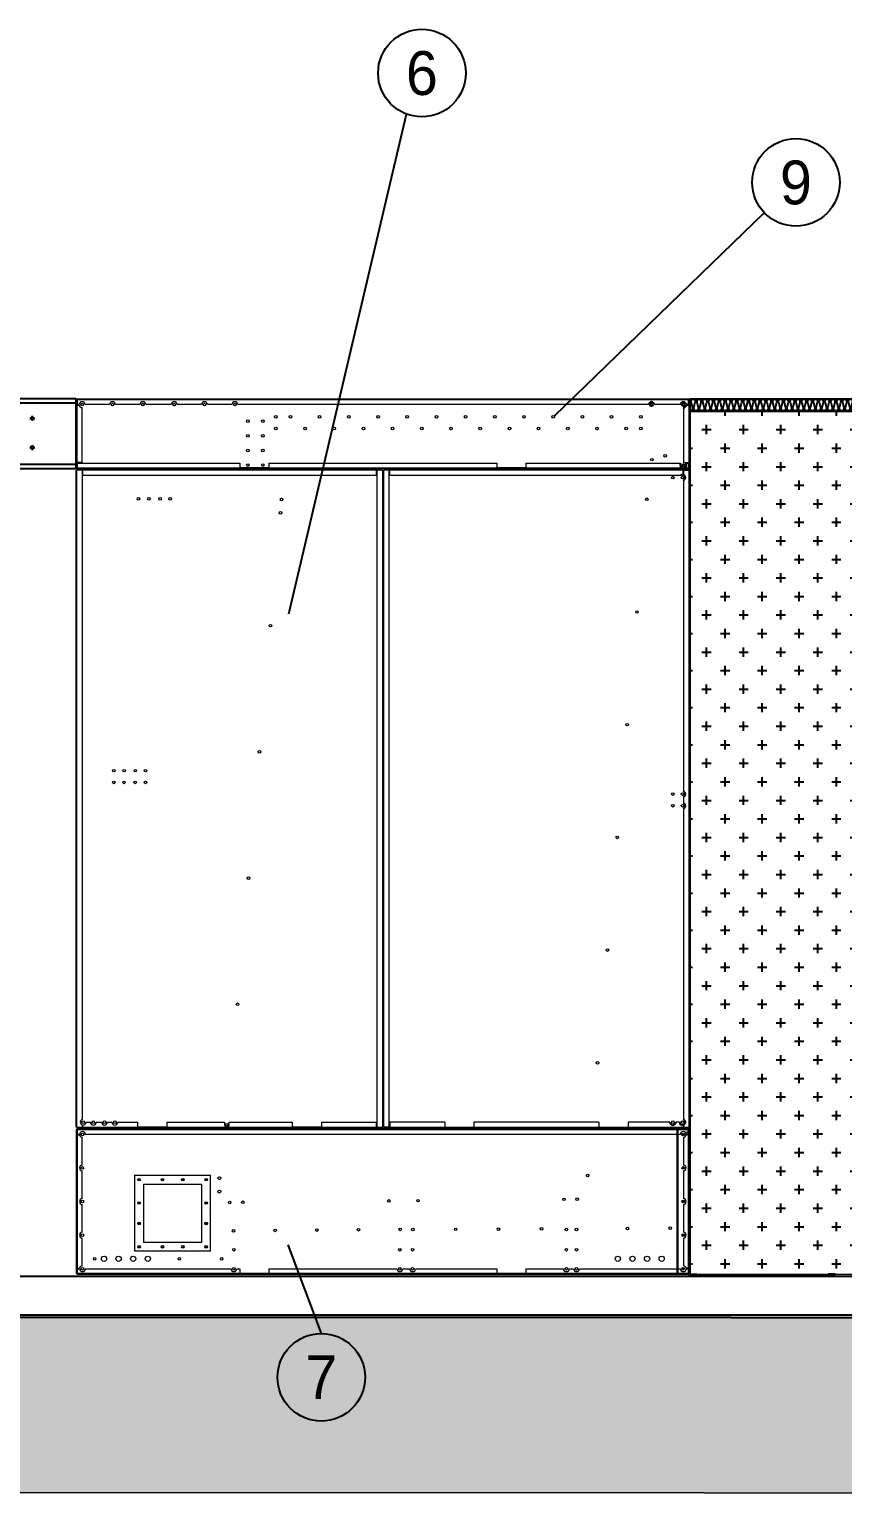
# Model space of a CAD drawing. Header units: millimetres. Extents: x 2686 to 32093, y 2268 to 23063.
# Drawn here: x 15585 to 18371, y 7578 to 12591 of the extents above; entities that cross this region are included whole.
import ezdxf
from ezdxf.enums import TextEntityAlignment as Align

# ---------------------------------------------------------------- set-up
doc = ezdxf.new("R2010")
doc.units = ezdxf.units.MM
doc.linetypes.add('CENTER', pattern=[2, 1.25, -0.25, 0.25, -0.25])
for name, color, linetype in [('center', 1, 'CENTER'), ('SMS', 220, 'Continuous'), ('냉각탑_dim', 1, 'Continuous'), ('냉각탑_text', 3, 'Continuous'), ('냉각탑_찬넬방진', 1, 'Continuous')]:
    doc.layers.add(name, color=color, linetype=linetype)
doc.styles.add('돋움', font='Dotum.ttf')

# ---------------------------------------------------------------- blocks, each defined once
blk = doc.blocks.new('sound in')
h = blk.add_hatch()
h.set_pattern_fill('CROSS', color=5, scale=10)
h.set_pattern_definition([(0, (291510.535, 361168.07), (63.5, 63.5), [31.75, -95.25]), (90, (291526.41, 361152.2), (-63.5, 63.5), [31.75, -95.25])])
h.paths.add_polyline_path([(975420.2, 350230.3), (974721.8, 350230.3), (974721.8, 347272.3), (975420.2, 347272.3)])
at = {"ltscale": 500}
h = blk.add_hatch(dxfattribs=at)
h.set_pattern_fill('ANSI37', color=251, scale=200)
h.set_pattern_definition([(45, (944046.12, 334163.924), (-17.67767, 17.67767), []), (135, (944046.12, 334163.924), (-17.67767, -17.67767), [])])
h.paths.add_polyline_path([(975445.2, 349607.8), (975445.2, 350229.6), (975423.4, 350229.6), (975423.4, 347312.3), (975445.2, 347312.3), (975445.2, 346736.8)])
for p, q in [((974720.2, 350272.3), (975420.2, 350272.3)), ((974720.2, 350270.7), (975418.6, 350270.7))]:
    blk.add_line(p, q, dxfattribs=at)
at = {"lineweight": 5}
for p, q in [((974720.2, 350272.3), (974720.2, 347272.3)), ((975448.4, 347312.3), (975420.2, 347312.3)), ((975420.2, 347272.3), (974720.2, 347272.3))]:
    blk.add_line(p, q, dxfattribs=at)
for p, q in [((974720.2, 350231.9), (975420.2, 350231.9)), ((975420.2, 350272.3), (975420.2, 347272.3)), ((975420.2, 350231.9), (975420.2, 347272.3)), ((974720.2, 350230.3), (975420.2, 350230.3))]:
    blk.add_line(p, q)
at = {"color": 251, "ltscale": 500}
for p, q in [((975420.2, 350269.3), (975420.2, 347272.3)), ((975423.4, 350269.3), (975423.4, 347312.3)), ((975445.2, 347312.3), (975445.2, 350207.8)), ((975448.4, 350207.8), (975448.4, 347312.3))]:
    blk.add_line(p, q, dxfattribs=at)
at = {"layer": 'SMS', "color": 5}
for points in [[(975199.2, 350231.9, -0.420076), (975194.4, 350242.2), (975199.4, 350260.5, 1.449198), (975184.5, 350260.5), (975189.4, 350242.2, -0.524856), (975181.9, 350231.4, -0.524856), (975174.5, 350242.2), (975179.4, 350260.5, 1.449198), (975164.5, 350260.5), (975169.5, 350242.2, -0.524856), (975162, 350231.4, -0.524856), (975154.5, 350242.2), (975159.5, 350260.5, 1.449198), (975144.6, 350260.5), (975149.5, 350242.2, -0.524856), (975142, 350231.4, -0.524856), (975134.6, 350242.2), (975139.5, 350260.5, 1.449198), (975124.6, 350260.5), (975129.6, 350242.2, -0.524856), (975122.1, 350231.4, -0.524856), (975114.6, 350242.2), (975119.6, 350260.5, 1.449198), (975104.7, 350260.5), (975109.6, 350242.2, -0.524856), (975102.1, 350231.4, -0.524856), (975094.7, 350242.2), (975099.6, 350260.5, 1.449198), (975084.7, 350260.5), (975089.7, 350242.2, -0.524856), (975082.2, 350231.4, -0.524856), (975074.7, 350242.2), (975079.7, 350260.5, 1.449198), (975064.8, 350260.5), (975069.7, 350242.2, -0.524856), (975062.2, 350231.4, -0.524856), (975054.8, 350242.2), (975059.7, 350260.5, 1.449198), (975044.8, 350260.5), (975049.8, 350242.2, -0.524856), (975042.3, 350231.4, -0.524856), (975034.8, 350242.2), (975039.8, 350260.5, 1.449198), (975024.9, 350260.5), (975029.8, 350242.2, -0.524856), (975022.3, 350231.4, -0.524856), (975014.9, 350242.2), (975019.8, 350260.5, 1.449198), (975004.9, 350260.5), (975009.9, 350242.2, -0.524856), (975002.4, 350231.4, -0.524856), (974994.9, 350242.2), (974999.9, 350260.5, 1.449198), (974985, 350260.5), (974989.9, 350242.2, -0.524856), (974982.4, 350231.4, -0.524856), (974975, 350242.2), (974979.9, 350260.5, 1.449198), (974965, 350260.5), (974970, 350242.2, -0.524856), (974962.5, 350231.4, -0.524856), (974955, 350242.2), (974960, 350260.5, 1.449198), (974945.1, 350260.5), (974950, 350242.2, -0.524856), (974942.5, 350231.4, -0.524856), (974935.1, 350242.2), (974940, 350260.5, 1.449198), (974925.1, 350260.5), (974930.1, 350242.2, -0.524856), (974922.6, 350231.4, -0.524856), (974915.1, 350242.2), (974920.1, 350260.5, 1.449198), (974905.2, 350260.5), (974910.1, 350242.2, -0.524856), (974902.6, 350231.4, -0.524856), (974895.2, 350242.2), (974900.1, 350260.5, 1.449198), (974885.2, 350260.5), (974890.2, 350242.2, -0.524856), (974882.7, 350231.4, -0.524856), (974875.2, 350242.2), (974880.2, 350260.5, 1.449198), (974865.3, 350260.5), (974870.2, 350242.2, -0.524856), (974862.7, 350231.4, -0.524856), (974855.3, 350242.2), (974860.2, 350260.5, 1.449198), (974845.3, 350260.5), (974850.3, 350242.2, -0.524856), (974842.8, 350231.4, -0.524856), (974835.3, 350242.2), (974840.3, 350260.5, 1.449198), (974825.4, 350260.5), (974830.3, 350242.2, -0.524856), (974822.8, 350231.4, -0.524856), (974815.4, 350242.2), (974820.3, 350260.5, 1.449198), (974805.4, 350260.5), (974810.4, 350242.2, -0.524856), (974802.9, 350231.4, -0.524856), (974795.4, 350242.2), (974800.4, 350260.5, 1.449198), (974785.5, 350260.5), (974790.4, 350242.2, -0.524856), (974782.9, 350231.4, -0.524856), (974775.5, 350242.2), (974780.4, 350260.5, 1.449198), (974765.5, 350260.5), (974770.5, 350242.2, -0.524856), (974763, 350231.4, -0.524856), (974755.5, 350242.2), (974760.5, 350260.5, 1.449198), (974745.6, 350260.5), (974750.5, 350242.2, -0.524856), (974743, 350231.4, -0.524856), (974735.6, 350242.2), (974740.5, 350260.5, 1.449198), (974725.6, 350260.5), (974730.6, 350242.2, -0.420076), (974725.8, 350231.9, -0.420076)], [(975418.6, 350266.6, 0.968257), (975403.9, 350260.5), (975408.9, 350242.2, -0.524856), (975401.4, 350231.4, -0.524856), (975393.9, 350242.2), (975398.9, 350260.5, 1.449198), (975384, 350260.5), (975388.9, 350242.2, -0.524856), (975381.4, 350231.4, -0.524856), (975374, 350242.2), (975378.9, 350260.5, 1.449198), (975364, 350260.5), (975369, 350242.2, -0.524856), (975361.5, 350231.4, -0.524856), (975354, 350242.2), (975359, 350260.5, 1.449198), (975344.1, 350260.5), (975349, 350242.2, -0.524856), (975341.5, 350231.4, -0.524856), (975334.1, 350242.2), (975339, 350260.5, 1.449198), (975324.1, 350260.5), (975329.1, 350242.2, -0.524856), (975321.6, 350231.4, -0.524856), (975314.1, 350242.2), (975319.1, 350260.5, 1.449198), (975304.2, 350260.5), (975309.1, 350242.2, -0.524856), (975301.6, 350231.4, -0.524856), (975294.2, 350242.2), (975299.1, 350260.5, 1.449198), (975284.2, 350260.5), (975289.2, 350242.2, -0.524856), (975281.7, 350231.4, -0.524856), (975274.2, 350242.2), (975279.2, 350260.5, 1.449198), (975264.3, 350260.5), (975269.2, 350242.2, -0.524856), (975261.7, 350231.4, -0.524856), (975254.3, 350242.2), (975259.2, 350260.5, 1.449198), (975244.3, 350260.5), (975249.3, 350242.2, -0.524856), (975241.8, 350231.4, -0.524856), (975234.3, 350242.2), (975239.3, 350260.5, 1.449198), (975224.4, 350260.5), (975229.3, 350242.2, -0.524856), (975221.8, 350231.4, -0.524856), (975214.4, 350242.2), (975219.3, 350260.5, 1.449198), (975204.4, 350260.5), (975209.4, 350242.2, -0.524856), (975201.9, 350231.4, -0.524856), (975194.4, 350242.2), (975199.4, 350260.5, 1.449198), (975184.5, 350260.5), (975189.4, 350242.2, -0.420076), (975184.6, 350231.9)]]:
    blk.add_lwpolyline(points, format="xyb", dxfattribs=at)
blk = doc.blocks.new('1')
for p, q in [((15746.2, 11325.2), (13346.2, 11325.2)), ((15746.2, 11325.2), (13346.2, 11325.2)), ((15750.2, 11310.2), (13361.2, 11310.2)), ((15746.2, 11325.2), (14448.2, 11325.2)), ((15746.2, 11325.2), (14448.2, 11325.2)), ((17846.2, 11325.2), (17846.2, 8325.2)), ((17847.8, 11323.6), (17847.8, 11284.8)), ((17847.8, 11283.2), (17847.8, 8326.8)), ((15746.2, 11085.2), (13346.2, 11085.2)), ((15746.2, 11100.2), (13361.2, 11100.2)), ((17871.2, 8326.8), (17871.2, 8325.2)), ((17871.2, 8325.2), (18321.2, 8325.2)), ((18321.2, 8326.8), (18321.2, 8325.2))]:
    blk.add_line(p, q)
at = {"color": 7, "lineweight": 35}
blk.add_line((15746.2, 11325.2), (15746.2, 11085.2), dxfattribs=at)
blk.add_line((15746.2, 11325.2), (15746.2, 11085.2), dxfattribs=at)
blk.add_line((15746.2, 11325.2), (15746.2, 11085.2), dxfattribs=at)
blk.add_line((15746.2, 11325.2), (15746.2, 11085.2), dxfattribs=at)
at = {"color": 7, "lineweight": 15}
for p, q in [((15748.2, 11321.7), (15746.2, 11321.7)), ((15746.2, 11321.7), (15746.2, 11303.2)), ((15746.2, 11303.2), (15749.7, 11303.2)), ((15746.2, 11303.2), (15746.2, 11107.2)), ((15748.2, 11299.7), (15746.2, 11299.7)), ((15748.2, 11290.7), (15746.2, 11290.7)), ((15748.2, 11303.2), (15748.2, 11321.7)), ((15749.7, 11321.7), (15748.2, 11321.7)), ((15748.2, 11107.2), (15748.2, 11303.2)), ((15749.7, 11321.7), (15749.7, 11325.2)), ((15749.7, 11325.2), (17842.7, 11325.2)), ((15749.7, 11323.2), (17842.7, 11323.2)), ((15749.7, 11321.7), (15749.7, 11305.2)), ((15756.2, 11305.2), (15749.7, 11305.2)), ((15749.7, 11303.2), (15756.4, 11303.2)), ((15766.2, 11107.2), (15766.2, 11295.2)), ((15860.2, 11305.2), (15776.2, 11305.2)), ((15839.7, 11325.2), (15839.7, 11323.2)), ((15852.7, 11325.2), (15852.7, 11323.2)), ((15964.2, 11305.2), (15880.2, 11305.2)), ((15887.2, 11325.2), (15887.2, 11323.2)), ((15905.2, 11325.2), (15905.2, 11323.2)), ((15933.2, 11325.2), (15933.2, 11323.2)), ((15951.2, 11325.2), (15951.2, 11323.2)), ((16071.2, 11305.2), (15984.2, 11305.2)), ((16175.2, 11305.2), (16091.2, 11305.2)), ((16279.2, 11305.2), (16195.2, 11305.2)), ((17706.3, 11305.2), (16299.2, 11305.2)), ((17641.2, 11325.2), (17641.2, 11323.2)), ((17659.2, 11325.2), (17659.2, 11323.2)), ((17687.2, 11325.2), (17687.2, 11323.2)), ((17705.2, 11325.2), (17705.2, 11323.2)), ((17815.3, 11305.2), (17726.2, 11305.2)), ((17739.7, 11325.2), (17739.7, 11323.2)), ((17752.7, 11325.2), (17752.7, 11323.2)), ((17826.2, 11294.2), (17826.2, 11107.2)), ((17842.7, 11305.2), (17835.2, 11305.2)), ((17835.2, 11303.2), (17842.7, 11303.2)), ((17842.7, 11321.7), (17842.7, 11325.2)), ((17842.7, 11305.2), (17842.7, 11321.7)), ((17842.7, 11321.7), (17844.2, 11321.7)), ((17846.2, 11303.2), (17842.7, 11303.2)), ((17844.2, 11321.7), (17844.2, 11303.2)), ((17846.2, 11321.7), (17844.2, 11321.7)), ((17844.2, 11303.2), (17844.2, 11107.2)), ((17846.2, 11299.7), (17844.2, 11299.7)), ((17846.2, 11290.7), (17844.2, 11290.7)), ((17846.2, 11303.2), (17846.2, 11321.7)), ((17846.2, 11107.2), (17846.2, 11303.2)), ((15748.2, 11209.7), (15746.2, 11209.7)), ((15748.2, 11200.7), (15746.2, 11200.7)), ((17846.2, 11209.7), (17844.2, 11209.7)), ((17846.2, 11200.7), (17844.2, 11200.7)), ((15748.2, 11119.7), (15746.2, 11119.7)), ((15748.2, 11110.7), (15746.2, 11110.7)), ((15746.2, 11107.2), (15749.7, 11107.2)), ((15746.2, 11107.2), (15746.2, 11088.7)), ((15746.2, 11088.7), (15748.2, 11088.7)), ((15746.2, 8830.3), (15746.2, 11080.1)), ((15749.3, 11080.1), (15746.2, 11080.1)), ((15747.8, 8830.3), (15747.8, 11080.1)), ((15748.2, 11088.7), (15748.2, 11107.2)), ((15749.7, 11088.7), (15748.2, 11088.7)), ((15767.8, 11083.2), (15749.3, 11083.2)), ((15749.3, 11083.2), (15749.3, 11081.6)), ((15749.3, 11081.6), (15767.8, 11081.6)), ((15749.3, 11080.1), (15749.3, 11081.6)), ((15766.2, 11080.1), (15749.3, 11080.1)), ((15766.2, 11107.2), (15749.7, 11107.2)), ((15749.7, 11105.2), (16306.2, 11105.2)), ((15749.7, 11105.2), (15749.7, 11088.7)), ((15749.7, 11088.7), (15749.7, 11085.2)), ((17820.9, 11087.2), (15749.7, 11087.2)), ((17842.7, 11085.2), (15749.7, 11085.2)), ((15766.2, 11080.1), (15766.2, 8856.5)), ((15766.7, 11083.2), (15766.7, 11081.6)), ((15767.8, 11080.1), (15767.8, 11083.2)), ((15767.8, 11083.2), (16774.6, 11083.2)), ((15767.8, 11081.6), (16774.6, 11081.6)), ((15767.8, 11080.1), (15767.8, 11063.2)), ((15768.2, 11085.2), (15768.2, 11087.2)), ((15774.2, 11085.2), (15774.2, 11087.2)), ((15775.7, 11083.2), (15775.7, 11081.6)), ((15966.7, 11083.2), (15966.7, 11081.6)), ((15968.2, 11085.2), (15968.2, 11087.2)), ((15974.2, 11085.2), (15974.2, 11087.2)), ((15975.7, 11083.2), (15975.7, 11081.6)), ((16166.7, 11083.2), (16166.7, 11081.6)), ((16168.2, 11085.2), (16168.2, 11087.2)), ((16174.2, 11085.2), (16174.2, 11087.2)), ((16175.7, 11083.2), (16175.7, 11081.6)), ((16306.2, 11105.2), (16306.2, 11088.7)), ((16406.2, 11088.7), (16306.2, 11088.7)), ((16366.7, 11083.2), (16366.7, 11081.6)), ((16368.2, 11085.2), (16368.2, 11087.2)), ((16374.2, 11085.2), (16374.2, 11087.2)), ((16375.7, 11083.2), (16375.7, 11081.6)), ((16406.2, 11105.2), (17186.2, 11105.2)), ((16406.2, 11105.2), (16406.2, 11088.7)), ((16566.7, 11083.2), (16566.7, 11081.6)), ((16568.2, 11085.2), (16568.2, 11087.2)), ((16574.2, 11085.2), (16574.2, 11087.2)), ((16575.7, 11083.2), (16575.7, 11081.6)), ((16766.7, 11083.2), (16766.7, 11081.6)), ((16768.2, 11085.2), (16768.2, 11087.2)), ((16774.2, 11085.2), (16774.2, 11087.2)), ((16774.6, 11080.1), (16774.6, 11083.2)), ((16793.1, 11083.2), (16774.6, 11083.2)), ((16774.6, 11081.6), (16793.1, 11081.6)), ((16774.6, 11063.2), (16774.6, 11080.1)), ((16775.7, 11083.2), (16775.7, 11081.6)), ((16793.1, 11080.1), (16776.2, 11080.1)), ((16776.2, 11080.1), (16776.2, 8830.3)), ((16793.1, 11081.6), (16793.1, 11083.2)), ((16793.1, 11080.1), (16793.1, 11081.6)), ((16793.1, 11080.1), (16796.2, 11080.1)), ((16794.6, 11080.1), (16794.6, 8830.3)), ((16796.2, 11080.1), (16796.2, 8830.3)), ((16798.2, 11080.1), (16798.2, 8830.3)), ((16798.2, 11080.1), (16801.3, 11080.1)), ((16799.8, 8830.3), (16799.8, 11080.1)), ((16801.3, 11083.2), (16801.3, 11081.6)), ((16819.8, 11083.2), (16801.3, 11083.2)), ((16801.3, 11080.1), (16801.3, 11081.6)), ((16801.3, 11081.6), (16819.8, 11081.6)), ((16818.2, 11080.1), (16801.3, 11080.1)), ((16817.7, 11083.2), (16817.7, 11081.6)), ((16818.2, 8830.3), (16818.2, 11080.1)), ((16819.2, 11085.2), (16819.2, 11087.2)), ((17824.6, 11083.2), (16819.8, 11083.2)), ((16819.8, 11083.2), (16819.8, 11080.1)), ((16819.8, 11081.6), (17824.6, 11081.6)), ((16819.8, 11063.2), (16819.8, 11080.1)), ((16825.2, 11085.2), (16825.2, 11087.2)), ((16826.7, 11083.2), (16826.7, 11081.6)), ((17017.7, 11083.2), (17017.7, 11081.6)), ((17019.2, 11085.2), (17019.2, 11087.2)), ((17025.2, 11085.2), (17025.2, 11087.2)), ((17026.7, 11083.2), (17026.7, 11081.6)), ((17186.2, 11105.2), (17186.2, 11088.7)), ((17286.2, 11088.7), (17186.2, 11088.7)), ((17217.7, 11083.2), (17217.7, 11081.6)), ((17219.2, 11085.2), (17219.2, 11087.2)), ((17225.2, 11085.2), (17225.2, 11087.2)), ((17226.7, 11083.2), (17226.7, 11081.6)), ((17286.2, 11105.2), (17815.2, 11105.2)), ((17286.2, 11105.2), (17286.2, 11088.7)), ((17417.7, 11083.2), (17417.7, 11081.6)), ((17419.2, 11085.2), (17419.2, 11087.2)), ((17425.2, 11085.2), (17425.2, 11087.2)), ((17426.7, 11083.2), (17426.7, 11081.6)), ((17617.7, 11083.2), (17617.7, 11081.6)), ((17619.2, 11085.2), (17619.2, 11087.2)), ((17625.2, 11085.2), (17625.2, 11087.2)), ((17626.7, 11083.2), (17626.7, 11081.6)), ((17817.7, 11083.2), (17817.7, 11081.6)), ((17819.2, 11085.2), (17819.2, 11087.2)), ((17843.1, 11083.2), (17824.6, 11083.2)), ((17824.6, 11083.2), (17824.6, 11080.1)), ((17824.6, 11081.6), (17843.1, 11081.6)), ((17824.6, 11064.9), (17824.6, 11080.1)), ((17825.2, 11085.2), (17825.2, 11086.2)), ((17826.2, 11107.2), (17842.7, 11107.2)), ((17826.2, 11080.1), (17843.1, 11080.1)), ((17826.2, 11080.1), (17826.2, 11064.4)), ((17826.7, 11083.2), (17826.7, 11081.6)), ((17842.7, 11087.2), (17829.6, 11087.2)), ((17835.2, 11105.2), (17842.7, 11105.2)), ((17846.2, 11107.2), (17842.7, 11107.2)), ((17842.7, 11088.7), (17842.7, 11105.2)), ((17842.7, 11088.7), (17842.7, 11085.2)), ((17842.7, 11088.7), (17844.2, 11088.7)), ((17843.1, 11081.6), (17843.1, 11083.2)), ((17843.1, 11080.1), (17843.1, 11081.6)), ((17846.2, 11080.1), (17843.1, 11080.1)), ((17846.2, 11119.7), (17844.2, 11119.7)), ((17846.2, 11110.7), (17844.2, 11110.7)), ((17844.2, 11107.2), (17844.2, 11088.7)), ((17844.2, 11088.7), (17846.2, 11088.7)), ((17844.6, 11080.1), (17844.6, 8830.3)), ((17846.2, 11088.7), (17846.2, 11107.2)), ((17846.2, 8830.3), (17846.2, 11080.1)), ((15746.2, 11059.7), (15747.8, 11059.7)), ((15746.2, 11050.7), (15747.8, 11050.7)), ((15767.8, 11063.2), (16774.6, 11063.2)), ((16796.2, 11058.2), (16794.6, 11058.2)), ((16796.2, 11052.2), (16794.6, 11052.2)), ((16798.2, 11059.7), (16799.8, 11059.7)), ((16798.2, 11050.7), (16799.8, 11050.7)), ((16819.8, 11063.2), (17816.5, 11063.2)), ((17826.2, 11045.9), (17826.2, 9980.4)), ((17844.6, 11059.7), (17846.2, 11059.7)), ((17844.6, 11050.7), (17846.2, 11050.7)), ((15746.2, 10839.7), (15747.8, 10839.7)), ((15746.2, 10830.7), (15747.8, 10830.7)), ((16796.2, 10838.2), (16794.6, 10838.2)), ((16796.2, 10832.2), (16794.6, 10832.2)), ((16798.2, 10839.7), (16799.8, 10839.7)), ((16798.2, 10830.7), (16799.8, 10830.7)), ((17844.6, 10839.7), (17846.2, 10839.7)), ((17844.6, 10830.7), (17846.2, 10830.7)), ((15746.2, 10619.7), (15747.8, 10619.7)), ((15746.2, 10610.7), (15747.8, 10610.7)), ((16796.2, 10618.2), (16794.6, 10618.2)), ((16796.2, 10612.2), (16794.6, 10612.2)), ((16798.2, 10619.7), (16799.8, 10619.7)), ((16798.2, 10610.7), (16799.8, 10610.7)), ((17844.6, 10619.7), (17846.2, 10619.7)), ((17844.6, 10610.7), (17846.2, 10610.7)), ((15746.2, 10399.7), (15747.8, 10399.7)), ((15746.2, 10390.7), (15747.8, 10390.7)), ((16796.2, 10398.2), (16794.6, 10398.2)), ((16796.2, 10392.2), (16794.6, 10392.2)), ((16798.2, 10399.7), (16799.8, 10399.7)), ((16798.2, 10390.7), (16799.8, 10390.7)), ((17844.6, 10399.7), (17846.2, 10399.7)), ((17844.6, 10390.7), (17846.2, 10390.7)), ((15746.2, 10179.7), (15747.8, 10179.7)), ((16796.2, 10178.2), (16794.6, 10178.2)), ((16798.2, 10179.7), (16799.8, 10179.7)), ((17844.6, 10179.7), (17846.2, 10179.7)), ((15746.2, 10170.7), (15747.8, 10170.7)), ((16796.2, 10172.2), (16794.6, 10172.2)), ((16798.2, 10170.7), (16799.8, 10170.7)), ((17844.6, 10170.7), (17846.2, 10170.7)), ((15746.2, 9959.7), (15747.8, 9959.7)), ((15746.2, 9950.7), (15747.8, 9950.7)), ((16796.2, 9958.2), (16794.6, 9958.2)), ((16796.2, 9952.2), (16794.6, 9952.2)), ((16798.2, 9959.7), (16799.8, 9959.7)), ((16798.2, 9950.7), (16799.8, 9950.7)), ((17826.2, 9961.9), (17826.2, 9940.4)), ((17844.6, 9959.7), (17846.2, 9959.7)), ((17844.6, 9950.7), (17846.2, 9950.7)), ((17826.2, 9921.9), (17826.2, 8856.4)), ((15746.2, 9739.7), (15747.8, 9739.7)), ((15746.2, 9730.7), (15747.8, 9730.7)), ((16796.2, 9738.2), (16794.6, 9738.2)), ((16796.2, 9732.2), (16794.6, 9732.2)), ((16798.2, 9739.7), (16799.8, 9739.7)), ((16798.2, 9730.7), (16799.8, 9730.7)), ((17844.6, 9739.7), (17846.2, 9739.7)), ((17844.6, 9730.7), (17846.2, 9730.7)), ((15746.2, 9519.7), (15747.8, 9519.7)), ((15746.2, 9510.7), (15747.8, 9510.7)), ((16796.2, 9518.2), (16794.6, 9518.2)), ((16796.2, 9512.2), (16794.6, 9512.2)), ((16798.2, 9519.7), (16799.8, 9519.7)), ((16798.2, 9510.7), (16799.8, 9510.7)), ((17844.6, 9519.7), (17846.2, 9519.7)), ((17844.6, 9510.7), (17846.2, 9510.7)), ((15746.2, 9299.7), (15747.8, 9299.7)), ((15746.2, 9290.7), (15747.8, 9290.7)), ((16796.2, 9298.2), (16794.6, 9298.2)), ((16796.2, 9292.2), (16794.6, 9292.2)), ((16798.2, 9299.7), (16799.8, 9299.7)), ((16798.2, 9290.7), (16799.8, 9290.7)), ((17844.6, 9299.7), (17846.2, 9299.7)), ((17844.6, 9290.7), (17846.2, 9290.7)), ((15746.2, 9079.7), (15747.8, 9079.7)), ((16796.2, 9078.2), (16794.6, 9078.2)), ((16798.2, 9079.7), (16799.8, 9079.7)), ((17844.6, 9079.7), (17846.2, 9079.7)), ((15746.2, 9070.7), (15747.8, 9070.7)), ((16796.2, 9072.2), (16794.6, 9072.2)), ((16798.2, 9070.7), (16799.8, 9070.7)), ((17844.6, 9070.7), (17846.2, 9070.7)), ((15746.2, 8859.7), (15747.8, 8859.7)), ((15746.2, 8850.7), (15747.8, 8850.7)), ((15749.3, 8830.3), (15746.2, 8830.3)), ((15749.3, 8830.3), (15766.2, 8830.3)), ((15749.3, 8830.3), (15749.3, 8828.8)), ((15749.3, 8828.8), (15749.3, 8827.2)), ((15767.8, 8828.8), (15749.3, 8828.8)), ((15749.3, 8827.2), (15767.8, 8827.2)), ((15766.2, 8837.8), (15766.2, 8830.3)), ((15766.7, 8828.8), (15766.7, 8827.2)), ((15767.8, 8837.3), (15767.8, 8830.3)), ((15767.8, 8830.3), (15767.8, 8827.2)), ((16774.6, 8828.8), (15767.8, 8828.8)), ((16774.6, 8827.2), (15767.8, 8827.2)), ((15775.7, 8828.8), (15775.7, 8827.2)), ((15779.7, 8847.2), (15794.7, 8847.2)), ((15814.7, 8847.2), (15833.1, 8847.2)), ((15853.1, 8847.2), (15868.1, 8847.2)), ((15888.1, 8847.2), (15956.2, 8847.2)), ((15956.2, 8847.2), (15956.2, 8830.3)), ((16056.2, 8830.3), (15956.2, 8830.3)), ((15966.7, 8828.8), (15966.7, 8827.2)), ((15975.7, 8828.8), (15975.7, 8827.2)), ((16056.2, 8847.2), (16056.2, 8830.3)), ((16056.2, 8847.2), (16254.2, 8847.2)), ((16166.7, 8828.8), (16166.7, 8827.2)), ((16175.7, 8828.8), (16175.7, 8827.2)), ((16254.2, 8847.2), (16254.2, 8838.5)), ((16270.2, 8838.5), (16270.2, 8847.2)), ((16270.2, 8847.2), (16486.2, 8847.2)), ((16366.7, 8828.8), (16366.7, 8827.2)), ((16375.7, 8828.8), (16375.7, 8827.2)), ((16486.2, 8847.2), (16486.2, 8830.3)), ((16586.2, 8830.3), (16486.2, 8830.3)), ((16566.7, 8828.8), (16566.7, 8827.2)), ((16575.7, 8828.8), (16575.7, 8827.2)), ((16586.2, 8847.2), (16586.2, 8830.3)), ((16586.2, 8847.2), (16774.6, 8847.2)), ((16766.7, 8828.8), (16766.7, 8827.2)), ((16774.6, 8830.3), (16774.6, 8847.2)), ((16774.6, 8830.3), (16774.6, 8827.2)), ((16793.1, 8828.8), (16774.6, 8828.8)), ((16774.6, 8827.2), (16793.1, 8827.2)), ((16775.7, 8828.8), (16775.7, 8827.2)), ((16776.2, 8830.3), (16793.1, 8830.3)), ((16793.1, 8830.3), (16793.1, 8828.8)), ((16793.1, 8830.3), (16796.2, 8830.3)), ((16793.1, 8827.2), (16793.1, 8828.8)), ((16796.2, 8858.2), (16794.6, 8858.2)), ((16796.2, 8852.2), (16794.6, 8852.2)), ((16798.2, 8859.7), (16799.8, 8859.7)), ((16798.2, 8850.7), (16799.8, 8850.7)), ((16798.2, 8830.3), (16801.3, 8830.3)), ((16818.2, 8830.3), (16801.3, 8830.3)), ((16801.3, 8830.3), (16801.3, 8828.8)), ((16801.3, 8828.8), (16801.3, 8827.2)), ((16819.8, 8828.8), (16801.3, 8828.8)), ((16801.3, 8827.2), (16819.8, 8827.2)), ((16817.7, 8828.8), (16817.7, 8827.2)), ((17008.2, 8847.2), (16819.8, 8847.2)), ((16819.8, 8847.2), (16819.8, 8830.3)), ((16819.8, 8827.2), (16819.8, 8830.3)), ((17824.6, 8828.8), (16819.8, 8828.8)), ((16819.8, 8827.2), (17824.6, 8827.2)), ((16826.7, 8828.8), (16826.7, 8827.2)), ((17008.2, 8847.2), (17008.2, 8830.3)), ((17008.2, 8830.3), (17108.2, 8830.3)), ((17017.7, 8828.8), (17017.7, 8827.2)), ((17026.7, 8828.8), (17026.7, 8827.2)), ((17108.2, 8847.2), (17108.2, 8830.3)), ((17536.2, 8847.2), (17108.2, 8847.2)), ((17217.7, 8828.8), (17217.7, 8827.2)), ((17226.7, 8828.8), (17226.7, 8827.2)), ((17417.7, 8828.8), (17417.7, 8827.2)), ((17426.7, 8828.8), (17426.7, 8827.2)), ((17536.2, 8847.2), (17536.2, 8830.3)), ((17536.2, 8830.3), (17636.2, 8830.3)), ((17617.7, 8828.8), (17617.7, 8827.2)), ((17626.7, 8828.8), (17626.7, 8827.2)), ((17636.2, 8847.2), (17636.2, 8830.3)), ((17779.3, 8847.2), (17636.2, 8847.2)), ((17812.5, 8847.2), (17799.3, 8847.2)), ((17842.7, 8825.2), (17807.7, 8825.2)), ((17817.7, 8828.8), (17817.7, 8827.2)), ((17824.6, 8837.4), (17824.6, 8830.3)), ((17824.6, 8827.2), (17824.6, 8830.3)), ((17843.1, 8828.8), (17824.6, 8828.8)), ((17824.6, 8827.2), (17843.1, 8827.2)), ((17826.2, 8837.9), (17826.2, 8830.3)), ((17826.2, 8830.3), (17843.1, 8830.3)), ((17826.7, 8828.8), (17826.7, 8827.2)), ((17846.2, 8830.3), (17843.1, 8830.3)), ((17843.1, 8830.3), (17843.1, 8828.8)), ((17843.1, 8827.2), (17843.1, 8828.8)), ((17844.6, 8859.7), (17846.2, 8859.7)), ((17844.6, 8850.7), (17846.2, 8850.7)), ((17804.2, 8821.7), (17806.2, 8821.7)), ((17807.7, 8821.7), (17804.2, 8821.7)), ((17804.2, 8328.7), (17804.2, 8821.7)), ((17806.2, 8821.7), (17807.7, 8821.7)), ((17806.2, 8821.7), (17806.2, 8328.7)), ((17842.7, 8823.2), (17807.7, 8823.2)), ((17842.7, 8821.7), (17807.7, 8821.7)), ((17807.7, 8821.7), (17842.7, 8821.7)), ((17842.7, 8821.7), (17842.7, 8803.2)), ((17842.7, 8821.7), (17842.7, 8803.2)), ((17842.7, 8803.2), (17846.2, 8803.2)), ((17842.7, 8803.2), (17844.2, 8803.2)), ((17844.2, 8805.2), (17844.2, 8821.7)), ((17846.2, 8815.2), (17844.2, 8815.2)), ((17846.2, 8815.2), (17844.2, 8815.2)), ((17846.2, 8815.2), (17844.2, 8815.2)), ((17846.2, 8815.2), (17844.2, 8815.2)), ((17846.2, 8815.2), (17844.2, 8815.2)), ((17846.2, 8815.2), (17844.2, 8815.2)), ((17846.2, 8815.2), (17844.2, 8815.2)), ((17846.2, 8815.2), (17844.2, 8815.2)), ((17846.2, 8815.2), (17844.2, 8815.2)), ((17846.2, 8809.2), (17844.2, 8809.2)), ((17846.2, 8809.2), (17844.2, 8809.2)), ((17846.2, 8809.2), (17844.2, 8809.2)), ((17846.2, 8809.2), (17844.2, 8809.2)), ((17846.2, 8809.2), (17844.2, 8809.2)), ((17846.2, 8809.2), (17844.2, 8809.2)), ((17846.2, 8809.2), (17844.2, 8809.2)), ((17846.2, 8809.2), (17844.2, 8809.2)), ((17846.2, 8809.2), (17844.2, 8809.2)), ((17844.2, 8805.2), (17846.2, 8805.2)), ((17844.2, 8803.2), (17846.2, 8803.2)), ((17844.2, 8803.2), (17844.2, 8494.2)), ((17844.2, 8803.2), (17844.2, 8347.2)), ((17846.2, 8805.2), (17846.2, 8821.7)), ((17846.2, 8494.2), (17846.2, 8803.2)), ((17846.2, 8803.2), (17846.2, 8347.2)), ((15946.2, 8665.2), (16206.2, 8665.2)), ((15946.2, 8665.2), (15946.2, 8405.2)), ((16206.2, 8405.2), (16206.2, 8665.2)), ((17806.2, 8488.7), (17804.2, 8488.7)), ((17806.2, 8488.7), (17804.2, 8488.7)), ((17806.2, 8488.7), (17804.2, 8488.7)), ((17806.2, 8488.7), (17804.2, 8488.7)), ((17806.2, 8488.7), (17804.2, 8488.7)), ((17806.2, 8488.7), (17804.2, 8488.7)), ((17806.2, 8488.7), (17804.2, 8488.7)), ((17806.2, 8488.7), (17804.2, 8488.7)), ((17806.2, 8488.7), (17804.2, 8488.7)), ((17806.2, 8488.7), (17804.2, 8488.7)), ((17806.2, 8488.7), (17804.2, 8488.7)), ((17806.2, 8488.7), (17804.2, 8488.7)), ((17806.2, 8488.7), (17804.2, 8488.7)), ((17806.2, 8488.7), (17804.2, 8488.7)), ((17806.2, 8488.7), (17804.2, 8488.7)), ((17806.2, 8488.7), (17804.2, 8488.7)), ((17806.2, 8488.7), (17804.2, 8488.7)), ((17806.2, 8488.7), (17804.2, 8488.7)), ((17806.2, 8479.7), (17804.2, 8479.7)), ((17806.2, 8479.7), (17804.2, 8479.7)), ((17806.2, 8479.7), (17804.2, 8479.7)), ((17806.2, 8479.7), (17804.2, 8479.7)), ((17806.2, 8479.7), (17804.2, 8479.7)), ((17806.2, 8479.7), (17804.2, 8479.7)), ((17806.2, 8479.7), (17804.2, 8479.7)), ((17806.2, 8479.7), (17804.2, 8479.7)), ((17806.2, 8479.7), (17804.2, 8479.7)), ((17806.2, 8479.7), (17804.2, 8479.7)), ((17806.2, 8479.7), (17804.2, 8479.7)), ((17806.2, 8479.7), (17804.2, 8479.7)), ((17806.2, 8479.7), (17804.2, 8479.7)), ((17806.2, 8479.7), (17804.2, 8479.7)), ((17806.2, 8479.7), (17804.2, 8479.7)), ((17806.2, 8479.7), (17804.2, 8479.7)), ((17806.2, 8479.7), (17804.2, 8479.7)), ((17806.2, 8479.7), (17804.2, 8479.7)), ((17846.2, 8494.2), (17844.2, 8494.2)), ((17846.2, 8494.2), (17844.2, 8494.2)), ((17846.2, 8494.2), (17844.2, 8494.2)), ((17846.2, 8494.2), (17844.2, 8494.2)), ((17844.2, 8484.2), (17844.2, 8494.2)), ((17844.2, 8474.2), (17844.2, 8484.2)), ((17846.2, 8474.2), (17844.2, 8474.2)), ((17846.2, 8474.2), (17844.2, 8474.2)), ((17844.2, 8474.2), (17844.2, 8347.2)), ((17846.2, 8474.2), (17844.2, 8474.2)), ((17846.2, 8474.2), (17844.2, 8474.2)), ((17846.2, 8484.2), (17846.2, 8494.2)), ((17846.2, 8474.2), (17846.2, 8484.2)), ((17846.2, 8347.2), (17846.2, 8474.2)), ((16206.2, 8405.2), (15946.2, 8405.2)), ((17807.7, 8328.7), (17804.2, 8328.7)), ((17804.2, 8328.7), (17806.2, 8328.7)), ((17806.2, 8328.7), (17807.7, 8328.7)), ((17807.7, 8328.7), (17842.7, 8328.7)), ((17842.7, 8328.7), (17807.7, 8328.7)), ((17842.7, 8327.2), (17807.7, 8327.2)), ((17842.7, 8325.2), (17807.7, 8325.2)), ((17842.7, 8347.2), (17846.2, 8347.2)), ((17842.7, 8347.2), (17844.2, 8347.2)), ((17842.7, 8347.2), (17842.7, 8328.7)), ((17842.7, 8347.2), (17842.7, 8328.7)), ((17844.2, 8347.2), (17846.2, 8347.2)), ((17844.2, 8345.2), (17846.2, 8345.2)), ((17844.2, 8345.2), (17844.2, 8328.7)), ((17846.2, 8345.2), (17846.2, 8328.7))]:
    blk.add_line(p, q, dxfattribs=at)
at = {"color": 7, "lineweight": 13, "ltscale": 0.002813}
blk.add_line((15746.2, 11138.1), (15746.2, 11137.2), dxfattribs=at)
at = {"color": 7}
for p, q in [((17815.2, 11096.2), (17815.2, 11105.2)), ((17835.2, 11096.2), (17835.2, 11105.2))]:
    blk.add_line(p, q, dxfattribs=at)
at = {"color": 7, "lineweight": 13}
for p, q in [((15749.7, 8825.2), (17842.7, 8825.2)), ((15746.2, 8803.2), (15746.2, 8347.2)), ((15749.7, 8821.7), (17842.7, 8821.7)), ((15749.7, 8803.2), (15749.7, 8347.2)), ((17815.2, 8805.2), (15777.2, 8805.2)), ((17842.7, 8347.2), (17842.7, 8803.2)), ((17846.2, 8347.2), (17846.2, 8803.2)), ((16306.2, 8328.7), (15749.7, 8328.7)), ((17842.7, 8325.2), (15749.7, 8325.2)), ((15777.2, 8345.2), (16276.2, 8345.2)), ((16406.2, 8345.2), (16844.2, 8345.2)), ((17186.2, 8328.7), (16406.2, 8328.7)), ((16908.2, 8345.2), (17186.2, 8345.2)), ((17842.7, 8328.7), (17286.2, 8328.7)), ((17469.7, 8345.2), (17815.2, 8345.2))]:
    blk.add_line(p, q, dxfattribs=at)
at = {"color": 7, "lineweight": 13, "ltscale": 0.007292}
for p, q in [((15749.7, 8821.7), (15749.7, 8825.2)), ((17842.7, 8821.7), (17842.7, 8825.2)), ((15746.2, 8803.2), (15749.7, 8803.2)), ((17846.2, 8803.2), (17842.7, 8803.2)), ((15746.2, 8347.2), (15749.7, 8347.2)), ((15749.7, 8328.7), (15749.7, 8325.2)), ((17846.2, 8347.2), (17842.7, 8347.2)), ((17842.7, 8328.7), (17842.7, 8325.2))]:
    blk.add_line(p, q, dxfattribs=at)
at = {"color": 7, "lineweight": 13, "ltscale": 0.13159}
blk.add_line((17774.3, 8827.2), (17837.5, 8827.2), dxfattribs=at)
at = {"color": 7, "lineweight": 13, "ltscale": 0.038542}
for p, q in [((15746.2, 8821.7), (15746.2, 8803.2)), ((15748.2, 8803.2), (15748.2, 8821.7)), ((17842.7, 8803.2), (17842.7, 8821.7)), ((17844.2, 8821.7), (17844.2, 8803.2)), ((17846.2, 8803.2), (17846.2, 8821.7)), ((15746.2, 8347.2), (15746.2, 8328.7)), ((15748.2, 8328.7), (15748.2, 8347.2)), ((17842.7, 8328.7), (17842.7, 8347.2)), ((17844.2, 8347.2), (17844.2, 8328.7)), ((17846.2, 8328.7), (17846.2, 8347.2))]:
    blk.add_line(p, q, dxfattribs=at)
at = {"color": 7, "lineweight": 13, "ltscale": 0.004167}
for p, q in [((15748.2, 8821.7), (15746.2, 8821.7)), ((15749.7, 8805.2), (15749.7, 8803.2)), ((17846.2, 8821.7), (17844.2, 8821.7)), ((15746.2, 8328.7), (15748.2, 8328.7)), ((15749.7, 8347.2), (15749.7, 8345.2)), ((17844.2, 8328.7), (17846.2, 8328.7))]:
    blk.add_line(p, q, dxfattribs=at)
at = {"color": 7, "lineweight": 13, "ltscale": 0.003125}
for p, q in [((15749.7, 8821.7), (15748.2, 8821.7)), ((17842.7, 8821.7), (17844.2, 8821.7)), ((15749.7, 8328.7), (15748.2, 8328.7)), ((17842.7, 8328.7), (17844.2, 8328.7))]:
    blk.add_line(p, q, dxfattribs=at)
at = {"color": 7, "lineweight": 13, "ltscale": 0.034375}
for p, q in [((15749.7, 8821.7), (15749.7, 8805.2)), ((17842.7, 8805.2), (17842.7, 8821.7)), ((15749.7, 8345.2), (15749.7, 8328.7)), ((16306.2, 8345.2), (16306.2, 8328.7)), ((16406.2, 8345.2), (16406.2, 8328.7)), ((17186.2, 8345.2), (17186.2, 8328.7)), ((17286.2, 8345.2), (17286.2, 8328.7)), ((17842.7, 8328.7), (17842.7, 8345.2))]:
    blk.add_line(p, q, dxfattribs=at)
at = {"color": 7, "lineweight": 13, "ltscale": 0.015625}
for p, q in [((15757.2, 8805.2), (15749.7, 8805.2)), ((17842.7, 8805.2), (17835.2, 8805.2)), ((15749.7, 8345.2), (15757.2, 8345.2)), ((17835.2, 8345.2), (17842.7, 8345.2))]:
    blk.add_line(p, q, dxfattribs=at)
at = {"color": 7, "lineweight": 13, "ltscale": 0.016046}
for p, q in [((15749.7, 8803.2), (15757.4, 8803.2)), ((17842.7, 8803.2), (17835, 8803.2)), ((15749.7, 8347.2), (15757.4, 8347.2)), ((17842.7, 8347.2), (17835, 8347.2))]:
    blk.add_line(p, q, dxfattribs=at)
at = {"color": 7, "lineweight": 13, "ltscale": 0.198126}
for p, q in [((15766.2, 8700.1), (15766.2, 8795.2)), ((17826.2, 8795.2), (17826.2, 8700.1)), ((15766.2, 8585.1), (15766.2, 8680.2)), ((17826.2, 8680.2), (17826.2, 8585.1)), ((15766.2, 8470.1), (15766.2, 8565.2)), ((17826.2, 8565.2), (17826.2, 8470.1)), ((15766.2, 8355.1), (15766.2, 8450.2)), ((17826.2, 8450.2), (17826.2, 8355.1))]:
    blk.add_line(p, q, dxfattribs=at)
at = {"color": 6}
blk.add_line((17846.2, 8812.2), (17836.1, 8812.2), dxfattribs=at)
at = {"color": 7, "lineweight": 13, "ltscale": 0.416667}
for p, q in [((15976.2, 8635.2), (15976.2, 8435.2)), ((15976.2, 8635.2), (16176.2, 8635.2)), ((16176.2, 8435.2), (16176.2, 8635.2)), ((16176.2, 8435.2), (15976.2, 8435.2))]:
    blk.add_line(p, q, dxfattribs=at)
at = {"color": 7, "lineweight": 13, "ltscale": 0.020833}
blk.add_line((16296.2, 8345.2), (16306.2, 8345.2), dxfattribs=at)
at = {"color": 7, "lineweight": 13, "ltscale": 0.208333}
for p, q in [((16406.2, 8328.7), (16306.2, 8328.7)), ((16406.2, 8328.7), (16306.2, 8328.7)), ((17286.2, 8328.7), (17186.2, 8328.7)), ((17286.2, 8328.7), (17186.2, 8328.7))]:
    blk.add_line(p, q, dxfattribs=at)
at = {"color": 7, "lineweight": 13, "ltscale": 0.05}
blk.add_line((16864.2, 8345.2), (16888.2, 8345.2), dxfattribs=at)
at = {"color": 7, "lineweight": 13, "ltscale": 0.267708}
blk.add_line((17286.2, 8345.2), (17414.7, 8345.2), dxfattribs=at)
at = {"color": 7, "lineweight": 13, "ltscale": 0.03125}
blk.add_line((17434.7, 8345.2), (17449.7, 8345.2), dxfattribs=at)
at = {"ltscale": 500}
for p, q in [((17846.2, 8325.2), (17871.2, 8325.2)), ((17847.8, 8326.8), (17871.2, 8326.8)), ((18344.6, 8326.8), (18321.2, 8326.8)), ((18346.2, 8325.2), (18321.2, 8325.2))]:
    blk.add_line(p, q, dxfattribs=at)
at = {"color": 7, "lineweight": 15}
for centre, radius in [((15766.2, 11305.2), 4.5), ((15870.2, 11305.2), 4.5), ((15974.2, 11305.2), 4.5), ((16081.2, 11305.2), 4.5), ((16185.2, 11305.2), 4.5), ((16289.2, 11305.2), 4.5), ((16333.7, 11248.2), 4.5), ((16385.2, 11248.2), 4.5), ((16429.7, 11263.2), 4.5), ((16479.7, 11263.2), 4.5), ((16579.7, 11263.2), 4.5), ((16679.7, 11263.2), 4.5), ((16779.7, 11263.2), 4.5), ((16879.7, 11263.2), 4.5), ((16979.7, 11263.2), 4.5), ((17079.7, 11263.2), 4.5), ((17179.7, 11263.2), 4.5), ((17279.7, 11263.2), 4.5), ((17379.7, 11263.2), 4.5), ((17479.7, 11263.2), 4.5), ((17579.7, 11263.2), 4.5), ((17679.7, 11263.2), 4.5), ((16333.7, 11198.2), 4.5), ((16385.2, 11198.2), 4.5), ((16429.7, 11223.2), 4.5), ((16529.7, 11223.2), 4.5), ((16629.7, 11223.2), 4.5), ((16729.7, 11223.2), 4.5), ((16829.7, 11223.2), 4.5), ((16929.7, 11223.2), 4.5), ((17029.7, 11223.2), 4.5), ((17129.7, 11223.2), 4.5), ((17229.7, 11223.2), 4.5), ((17329.7, 11223.2), 4.5), ((17429.7, 11223.2), 4.5), ((17529.7, 11223.2), 4.5), ((17629.7, 11223.2), 4.5), ((17679.7, 11223.2), 4.5), ((16333.7, 11148.2), 4.5), ((16385.2, 11148.2), 4.5), ((17763.3, 11129.5), 4.5), ((16333.7, 11098.2), 4.5), ((16385.2, 11098.2), 4.5), ((17717.3, 11116.6), 4.5), ((15959.7, 10982.2), 4.5), ((15994.7, 10982.2), 4.5), ((16033.1, 10982.2), 4.5), ((16068.1, 10982.2), 4.5), ((16449.6, 10980.3), 4.5), ((17700.5, 10980.9), 4.5), ((16445.5, 10934.5), 4.5), ((17666.7, 10594.8), 4.5), ((16411.7, 10548), 4.5), ((17632.9, 10208.8), 4.5), ((16373.9, 10115.6), 4.5), ((15875.1, 10051.2), 4.5), ((15910.1, 10051.2), 4.5), ((15948.5, 10051.2), 4.5), ((15983.5, 10051.2), 4.5), ((15874.7, 10011.2), 4.5), ((15909.7, 10011.2), 4.5), ((15948.1, 10011.2), 4.5), ((15983.1, 10011.2), 4.5), ((17599.2, 9822.8), 4.5), ((16336.1, 9683.3), 4.5), ((17565.4, 9436.8), 4.5), ((16298.2, 9250.9), 4.5), ((17531.6, 9050.7), 4.5), ((15769.7, 8847.2), 4.5), ((15804.7, 8847.2), 4.5), ((15843.1, 8847.2), 4.5), ((15878.1, 8847.2), 4.5), ((16262.2, 8838.5), 4.5), ((17825.2, 8805.2), 3), ((17825.2, 8690.2), 3), ((15961.2, 8650.2), 4.5), ((16041.2, 8650.2), 4.5), ((16111.2, 8650.2), 4.5), ((16191.2, 8650.2), 4.5), ((15961.2, 8570.2), 4.5), ((16191.2, 8570.2), 4.5), ((17825.2, 8575.2), 3), ((15961.2, 8500.2), 4.5), ((16191.2, 8500.2), 4.5), ((15961.2, 8420.2), 4.5), ((16041.2, 8420.2), 4.5), ((16111.2, 8420.2), 4.5), ((16191.2, 8420.2), 4.5), ((17825.2, 8460.2), 3), ((17825.2, 8345.2), 3)]:
    blk.add_circle(centre, radius, dxfattribs=at)
for centre in [(17716.2, 11304.2), (17825.2, 11304.2), (15595.2, 11258.2), (15595.2, 11258.2), (15595.2, 11158.2), (15595.2, 11158.2), (17825.2, 11096.2)]:
    blk.add_circle(centre, 4.5)
at = {"color": 7, "lineweight": 13}
for centre, radius in [((17789.5, 11055.2), 4.5), ((17822.5, 11055.2), 4.5), ((17789.3, 9971.2), 4.5), ((17789.5, 9931.2), 4.5), ((17822.5, 9971.2), 4.5), ((17822.5, 9931.2), 4.5), ((17789.3, 8847.2), 4.5), ((17822.5, 8847.2), 4.5), ((15767.2, 8805.2), 4.5), ((17825.2, 8805.2), 4.5), ((15767.2, 8690.2), 4.5), ((17825.2, 8690.2), 4.5), ((15961.2, 8650.2), 3), ((16041.2, 8650.2), 3), ((16111.2, 8650.2), 3), ((16191.2, 8650.2), 3), ((16236.2, 8655.2), 5), ((17497.8, 8664.7), 4.5), ((15767.2, 8575.2), 4.5), ((15961.2, 8570.2), 3), ((16191.2, 8570.2), 3), ((16236.2, 8609.2), 5), ((16271.6, 8572.2), 4.5), ((16316.6, 8572.6), 4.5), ((16816.6, 8577.3), 4.5), ((16916.6, 8578.2), 4.5), ((17416.5, 8582.8), 4.5), ((17461.5, 8583.2), 4.5), ((17825.2, 8575.2), 4.5), ((15961.2, 8500.2), 3), ((16191.2, 8500.2), 3), ((16285.2, 8474.7), 4.5), ((16427.7, 8476.4), 4.5), ((16570.2, 8477.5), 4.5), ((16712.7, 8478.7), 4.5), ((16855.2, 8479.9), 4.5), ((16898.7, 8479.2), 4.5), ((17045.7, 8480), 4.5), ((17192.7, 8480.8), 4.5), ((17339.7, 8481.6), 4.5), ((17424.7, 8479.7), 4.5), ((17459.7, 8479.7), 4.5), ((17633.7, 8483.2), 4.5), ((17780.7, 8484), 4.5), ((15767.2, 8460.2), 4.5), ((15961.2, 8420.2), 3), ((16041.2, 8420.2), 3), ((16111.2, 8420.2), 3), ((16191.2, 8420.2), 3), ((17825.2, 8460.2), 4.5), ((15809.2, 8379.2), 4.5), ((15841.2, 8379.2), 9), ((15891.2, 8379.2), 9), ((15941.2, 8379.2), 9), ((15991.2, 8379.2), 9), ((16099.2, 8379.2), 4.5), ((16244.2, 8379.2), 4.5), ((16286.2, 8410.2), 4.5), ((16854.2, 8410.2), 4.5), ((16898.2, 8410.2), 4.5), ((17424.7, 8410.2), 4.5), ((17459.7, 8410.2), 4.5), ((17601.2, 8379.2), 9), ((17651.2, 8379.2), 9), ((17701.2, 8379.2), 9), ((17751.2, 8379.2), 9), ((15767.2, 8345.2), 4.5), ((16286.2, 8345.2), 4.5), ((16854.2, 8345.2), 4.5), ((16898.2, 8345.2), 4.5), ((17424.7, 8345.2), 4.5), ((17459.7, 8345.2), 4.5), ((17825.2, 8345.2), 4.5)]:
    blk.add_circle(centre, radius, dxfattribs=at)
at = {"color": 7, "lineweight": 15}
for centre, radius, start, end in [((15766.2, 11305.2), 10, 0, 180), ((15766.2, 11305.2), 10, 191.5372, 270), ((15870.2, 11305.2), 10, 0, 180), ((15974.2, 11305.2), 10, 0, 180), ((16081.2, 11305.2), 10, 0, 180), ((16185.2, 11305.2), 10, 0, 180), ((16289.2, 11305.2), 10, 0, 180), ((15769.7, 8847.2), 10, 110.4057, 249.5943), ((15769.7, 8847.2), 10, 259.1251, 0), ((15804.7, 8847.2), 10, 180, 0), ((15843.1, 8847.2), 10, 180, 0), ((15878.1, 8847.2), 10, 180, 0), ((16262.2, 8838.5), 8, 180, 0), ((17807.7, 8821.7), 3.5, 90, 180), ((17842.7, 8821.7), 3.5, 0, 90), ((17807.7, 8821.7), 1.5, 90, 180), ((17842.7, 8821.7), 1.5, 0, 90), ((17807.7, 8328.7), 3.5, 180, 270), ((17807.7, 8328.7), 1.5, 180, 270), ((17842.7, 8328.7), 1.5, 270, 0), ((17842.7, 8328.7), 3.5, 270, 0)]:
    blk.add_arc(centre, radius, start, end, dxfattribs=at)
at = {"color": 7}
for centre, start, end in [((17716.2, 11304.2), 5.7392, 174.2608), ((17825.2, 11304.2), 5.7392, 174.2608), ((17825.2, 11304.2), 275.7392, 354.2608), ((17825.2, 11096.2), 180, 0), ((17822.5, 11055.2), 77.6353, 126.8703), ((17822.5, 11055.2), 291.9707, 68.0293), ((17822.5, 9971.2), 291.9707, 68.0293), ((17822.5, 9931.2), 291.9707, 68.0293), ((17789.3, 8847.2), 180, 0), ((17822.5, 8847.2), 180, 282.3647), ((17822.5, 8847.2), 291.9707, 68.0293)]:
    blk.add_arc(centre, 10, start, end, dxfattribs=at)
at = {"color": 7, "lineweight": 13}
for centre, start, end in [((15767.2, 8805.2), 0, 180), ((15767.2, 8805.2), 191.537, 264.2608), ((17825.2, 8805.2), 0, 180), ((17825.2, 8805.2), 275.7392, 348.463), ((15767.2, 8690.2), 95.7392, 264.2608), ((17825.2, 8690.2), 275.7392, 84.2608), ((15767.2, 8575.2), 95.7392, 264.2608), ((17825.2, 8575.2), 275.7392, 84.2608), ((15767.2, 8460.2), 95.7392, 264.2608), ((17825.2, 8460.2), 275.7392, 84.2608), ((15767.2, 8345.2), 180, 0), ((15767.2, 8345.2), 95.7392, 168.463), ((16286.2, 8345.2), 180, 0), ((16854.2, 8345.2), 180, 0), ((16898.2, 8345.2), 180, 0), ((17424.7, 8345.2), 180, 0), ((17459.7, 8345.2), 180, 0), ((17825.2, 8345.2), 180, 0), ((17825.2, 8345.2), 11.537, 84.2608)]:
    blk.add_arc(centre, 10, start, end, dxfattribs=at)
at = {"layer": 'center'}
for p, q in [((15586.7, 11258.2), (15603.7, 11258.2)), ((15595.2, 11266.7), (15595.2, 11249.7)), ((15586.7, 11158.2), (15603.7, 11158.2)), ((15595.2, 11166.7), (15595.2, 11149.7))]:
    blk.add_line(p, q, dxfattribs=at)
at = {"layer": '냉각탑_찬넬방진', "ltscale": 150}
for p, q in [((12302.7, 8319.3), (15746.2, 8319.3)), ((15746.2, 8319.3), (18489.8, 8319.3)), ((15746.2, 8177.7), (12246.2, 8177.7)), ((15746.2, 8186.1), (12302.7, 8186.1)), ((18489.8, 8186.1), (15746.2, 8186.1)), ((17989.8, 8177.7), (15746.2, 8177.7)), ((17989.8, 8177.7), (18546.2, 8177.7))]:
    blk.add_line(p, q, dxfattribs=at)
at = {"lineweight": 5}
blk.add_blockref('sound in', (-956874, -338947.1), dxfattribs=at)

msp = doc.modelspace()

# ---------------------------------------------------------------- hatches: boundary and pattern name
h = msp.add_hatch()
h.set_pattern_fill('AR-CONC', color=4)
h.set_pattern_definition([(50, (-859282.46, -340162.23), (182.18467, -15.939086), [19.05, -209.55]), (355, (-859282.46, -340162.23), (-35.24342, 191.056845), [15.24, -167.640584]), (100.451445, (-859267.27, -340163.56), (146.941247, 175.117752), [16.19001, -178.090245]), (46.1842, (-859282.46, -340111.43), (271.07904, -42.04233), [28.575, -314.325]), (96.635558, (-859259.87, -340114.94), (237.404134, 247.426125), [24.28502, -267.13561]), (351.18415, (-859282.46, -340111.43), (237.40413, 247.426125), [22.85997, -251.45973]), (21, (-859257.06, -340124.13), (151.614391, -102.265198), [19.05, -209.55]), (326, (-859257.06, -340124.13), (61.80203, 184.187966), [15.24, -167.64]), (71.451445, (-859244.42, -340132.65), (213.41642, 81.92277), [16.19001, -178.089938]), (37.5, (-859282.456, -340162.23), (3.0886033, 84.555039), [0, -165.608, 0, -170.18, 0, -168.275]), (7.5, (-859282.46, -340162.23), (66.8196625, 100.180575), [0, -97.028, 0, -161.798, 0, -64.135]), (327.5, (-859339.1, -340162.23), (135.590595, -5.728744), [0, -63.5, 0, -198.12, 0, -262.89]), (317.5, (-859364.5, -340162.23), (148.129181, 25.426491), [0, -82.55, 0, -131.572, 0, -186.69])])
h.paths.add_polyline_path([(18696.2, 8177.7), (12096.2, 8177.7), (12096.2, 7577.7), (18696.2, 7577.7)])

# ---------------------------------------------------------------- linework, layer by layer
at = {"lineweight": 5}
for p, q in [((18546.2, 8177.7), (12096.2, 8177.7)), ((17896.2, 7577.7), (18696.2, 7577.7))]:
    msp.add_line(p, q, dxfattribs=at)
at = {"lineweight": 5, "elevation": 0}
msp.add_lwpolyline([(17896.2, 7577.7), (17104, 7577.7), (12096.2, 7577.7)], dxfattribs=at)
at = {"layer": '냉각탑_dim', "linetype": 'ByBlock', "lineweight": -2, "elevation": 0}
for points in [[(16474.8, 10588.3), (16877.2, 12300.6)], [(17383.4, 11265.8), (18102.6, 11962.7)]]:
    msp.add_lwpolyline(points, dxfattribs=at)
at = {"layer": '냉각탑_dim', "linetype": 'ByBlock', "lineweight": -2}
msp.add_lwpolyline([(16470.3, 8427.2), (16585.4, 8123.1)], dxfattribs=at)
for centre in [(16930, 12441), (18211, 12066.4), (16585.4, 7973.1)]:
    msp.add_circle(centre, 150, dxfattribs=at)

# ---------------------------------------------------------------- block references
msp.add_blockref('1', (0, 0))

# ---------------------------------------------------------------- texts
at = {"layer": '냉각탑_text', "style": '돋움'}
for s, p in [('6', (16930, 12441)), ('9', (18211, 12066.4)), ('7', (16585.4, 7973.3))]:
    msp.add_text(s, height=150, dxfattribs=at).set_placement(p, align=Align.MIDDLE_CENTER)

doc.saveas('drawing.dxf')
